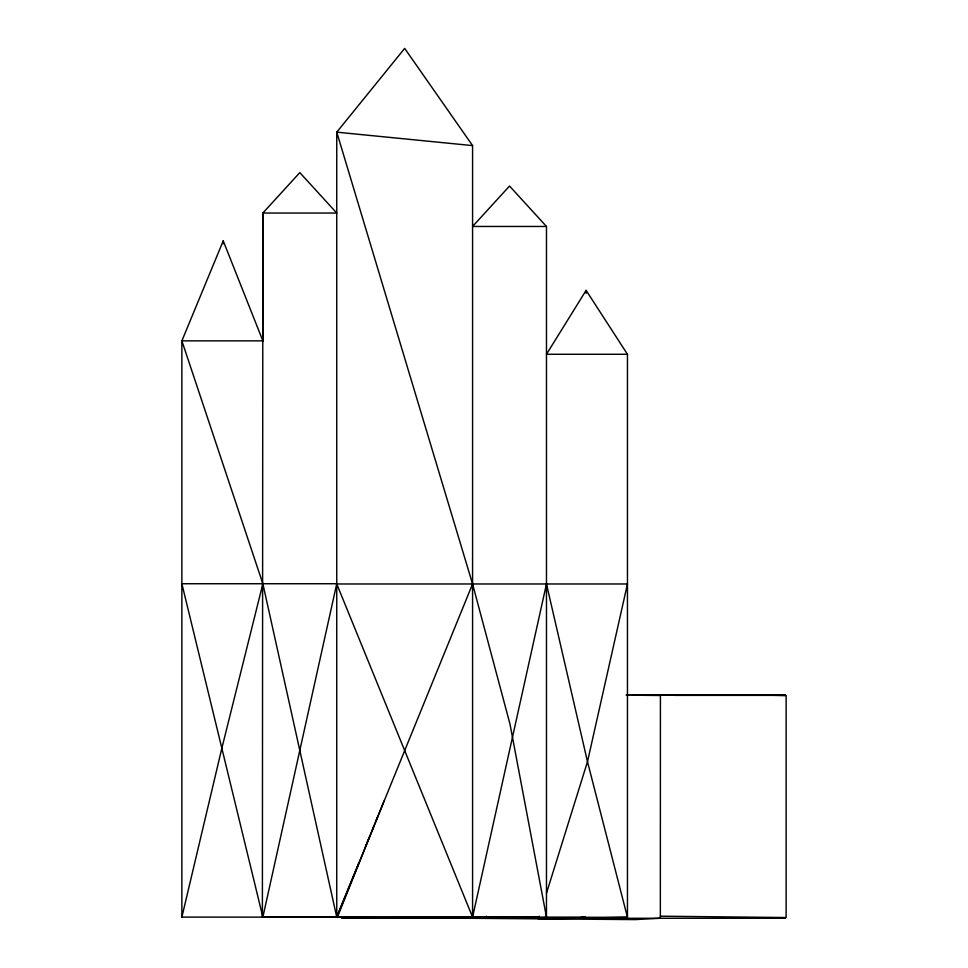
<?xml version="1.0" encoding="UTF-8"?>
<svg xmlns="http://www.w3.org/2000/svg" width="968" height="968" viewBox="0 0 968 968"><rect width="100%" height="100%" fill="white"/><g stroke="black" fill="none" stroke-linecap="round" stroke-linejoin="round"><path stroke-width="1.45" d="M262.86 341.474L262.86 213.045L299.814 172.607L336.755 213.045L262.86 213.045L262.388 917.253L336.755 916.902M468.052 918.269L634.96 919.6L660.345 918.269L660.418 694.637L675.652 695.363L785.387 695.363L785.387 694.637M538.934 917.277L472.578 917.107L472.578 145.599L404.672 48.4L336.755 132.168L336.755 917.301L472.578 917.107L546.472 583.97L587.491 761.683L627.458 917.301L538.45 918.971L539.345 916.103M181.875 917.107L221.841 748.264L262.86 583.74L181.875 340.857L223.233 240.851L262.86 340.857L181.875 340.857L181.875 917.107L375.995 917.18M546.472 893.222L587.491 761.683L627.458 583.97L336.755 583.97L472.578 917.107M336.755 917.301L472.578 583.97L336.755 132.168L472.578 145.599M262.86 583.74L336.755 917.107L337.336 917.301L384.114 800.935M358.85 862.911L336.683 916.902M365.65 846.201L369.619 836.449M372.45 829.491L373.575 826.708M376.407 819.751L377.544 816.956M627.458 354.276L586.112 290.376L546.472 354.276L627.458 354.276L627.458 917.301L580.969 917.301M538.45 918.971L546.472 917.107L546.472 226.464L509.531 186.037L472.578 226.464L546.472 226.464M337.348 917.301L585.471 917.107M626.115 695L785.387 695M341.704 918.269L785.387 918.269M627.264 695.121L660.345 695.496M660.345 916.2L786.125 917.531L786.125 695.617L763.909 695M472.578 583.97L510.003 724.173L546.472 917.107M586.112 290.376L586.112 293.352M486.444 916.2L486.444 918.269M223.233 240.851L223.233 243.742M336.755 583.74L262.86 917.107L181.875 583.74L336.755 583.74"/></g></svg>
